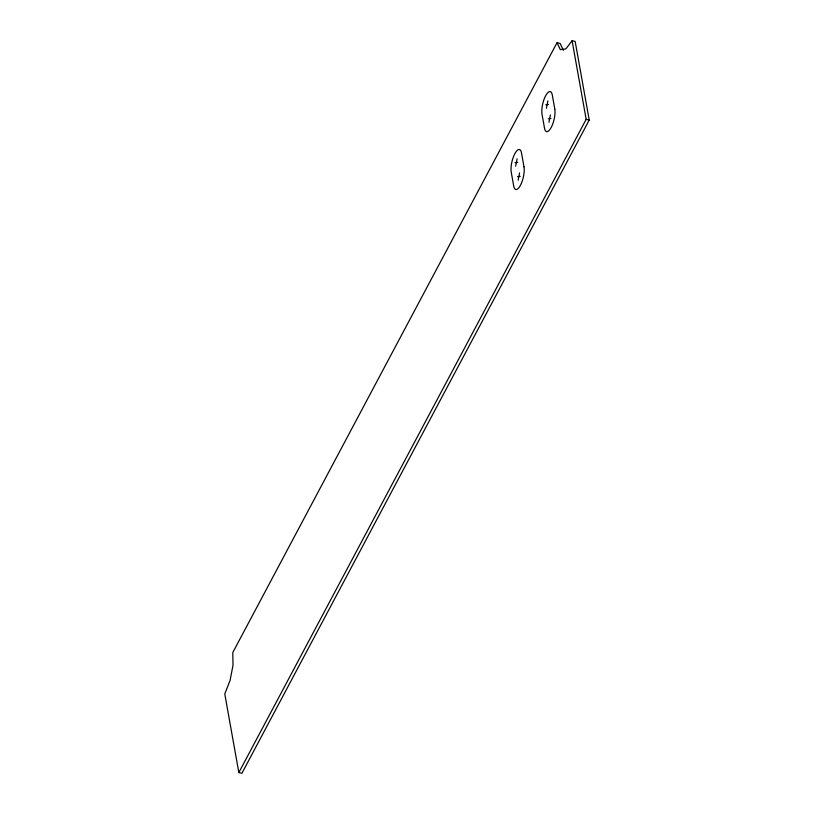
<?xml version="1.0" encoding="UTF-8"?>
<svg xmlns="http://www.w3.org/2000/svg" width="814" height="814" viewBox="0 0 814 814"><rect width="100%" height="100%" fill="white"/><g stroke="black" fill="none" stroke-linecap="round" stroke-linejoin="round"><path stroke-width="1.22" d="M515.649 166.188L517.083 158.822M518.162 180.199L519.586 172.843M546.438 108.282L547.863 100.916M548.951 122.304L550.376 114.937M557.03 42.694L232.794 652.502L233.008 665.262L230.077 680.433L224.776 693.925L238.838 772.567L241.9 773.3L589.224 120.075L575.162 41.433L572.1 40.7L565.852 48.911L560.337 49.644L557.03 42.694L560.093 43.427L563.4 50.376M238.838 772.567L586.172 119.343L572.1 40.7M545.818 104.782L548.494 104.426M548.321 118.793L550.997 118.447M515.028 162.678L517.704 162.322M517.531 176.699L520.217 176.343M586.172 119.343L589.224 120.075M554.792 108.974L552.289 94.953A13.36 4.497 -76.6 0 0 545.584 95.838A13.36 4.497 -76.6 0 0 542.022 114.255L544.525 128.266A13.36 4.497 -76.6 0 0 551.231 127.381A13.36 4.497 -76.6 0 0 554.792 108.974M524.002 166.87L521.499 152.849A13.36 4.497 -76.6 0 0 514.804 153.744A13.36 4.497 -76.6 0 0 511.233 172.151L513.746 186.172A13.36 4.497 -76.6 0 0 520.441 185.287A13.36 4.497 -76.6 0 0 524.002 166.87"/></g></svg>
